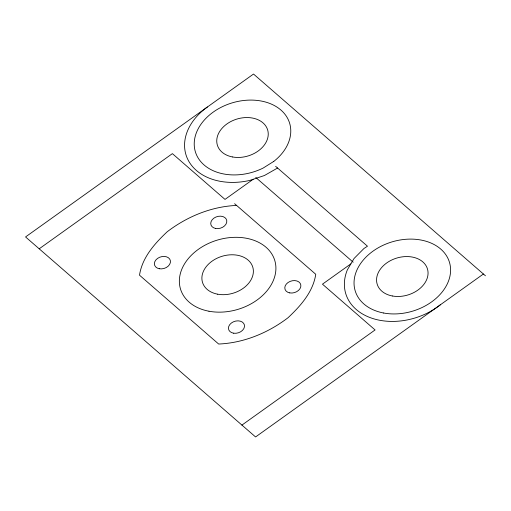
<?xml version="1.0" encoding="UTF-8"?>
<svg xmlns="http://www.w3.org/2000/svg" width="511" height="511" viewBox="0 0 511 511"><rect width="100%" height="100%" fill="white"/><g stroke="black" fill="none" stroke-linecap="round" stroke-linejoin="round"><path stroke-width="0.77" d="M483.4 274.011L255.577 436.956L25.55 236.944L253.52 74.044L485.45 275.787M39.194 248.812L172.386 153.632L225.012 199.405L253.169 179.284M350.878 263.861L322.46 284.173L375.087 329.946L241.888 425.12M277.575 168.023L264.449 175.509L249.822 180.402A59.097 43.365 -16.9 0 1 188.878 161.431A59.097 43.365 -16.9 0 1 207.415 106.991M236.606 205.428C211.426 206.501 187.186 216.53 167.231 231.739C154.667 243.549 142.154 257.525 139.509 275.193L218.657 344.037C243.836 342.964 268.077 332.936 288.032 317.733C300.589 305.917 313.102 291.947 315.753 274.279L234.606 203.691M275.627 166.324L367.473 246.213L363.979 248.474L354.04 258.509L347.391 269.77A59.097 43.365 -16.9 0 0 370.277 317.657A59.097 43.365 -16.9 0 0 440.648 304.562M255.749 177.445L353.197 262.207M273.775 161.406L263.191 168.042A49.248 36.134 -16.9 0 1 194.218 144.204A49.248 36.134 -16.9 0 1 262.609 101.306A49.248 36.134 -16.9 0 1 273.775 161.406M217.68 294.195A26.265 19.271 -16.9 0 0 253.175 268.837A26.265 19.271 -16.9 0 0 212.039 261.172A26.265 19.271 -16.9 0 0 217.68 294.195M208.973 311.225A49.248 36.134 -16.9 0 0 275.525 263.67A49.248 36.134 -16.9 0 0 198.396 249.304A49.248 36.134 -16.9 0 0 208.973 311.225M233.719 333.217A8.208 6.023 -16.9 0 0 244.411 324.964A8.208 6.023 -16.9 0 0 231.323 323.054A8.208 6.023 -16.9 0 0 233.719 333.217M289.731 292.892A8.208 6.023 -16.9 0 0 300.819 284.966A8.208 6.023 -16.9 0 0 287.968 282.57A8.208 6.023 -16.9 0 0 289.731 292.892M159.311 268.741A8.208 6.023 -16.9 0 0 170.406 260.814A8.208 6.023 -16.9 0 0 157.548 258.419A8.208 6.023 -16.9 0 0 159.311 268.741M215.668 228.474A8.208 6.023 -16.9 0 0 226.756 220.548A8.208 6.023 -16.9 0 0 213.905 218.152A8.208 6.023 -16.9 0 0 215.668 228.474M232.543 156.966A26.265 19.271 -16.9 0 0 268.039 131.608A26.265 19.271 -16.9 0 0 226.903 123.943A26.265 19.271 -16.9 0 0 232.543 156.966M383.659 313.013A49.248 36.134 -16.9 0 0 450.204 265.458A49.248 36.134 -16.9 0 0 373.081 251.093A49.248 36.134 -16.9 0 0 383.659 313.013M392.365 295.984A26.265 19.271 -16.9 0 0 427.854 270.619A26.265 19.271 -16.9 0 0 386.718 262.954A26.265 19.271 -16.9 0 0 392.365 295.984"/></g></svg>
